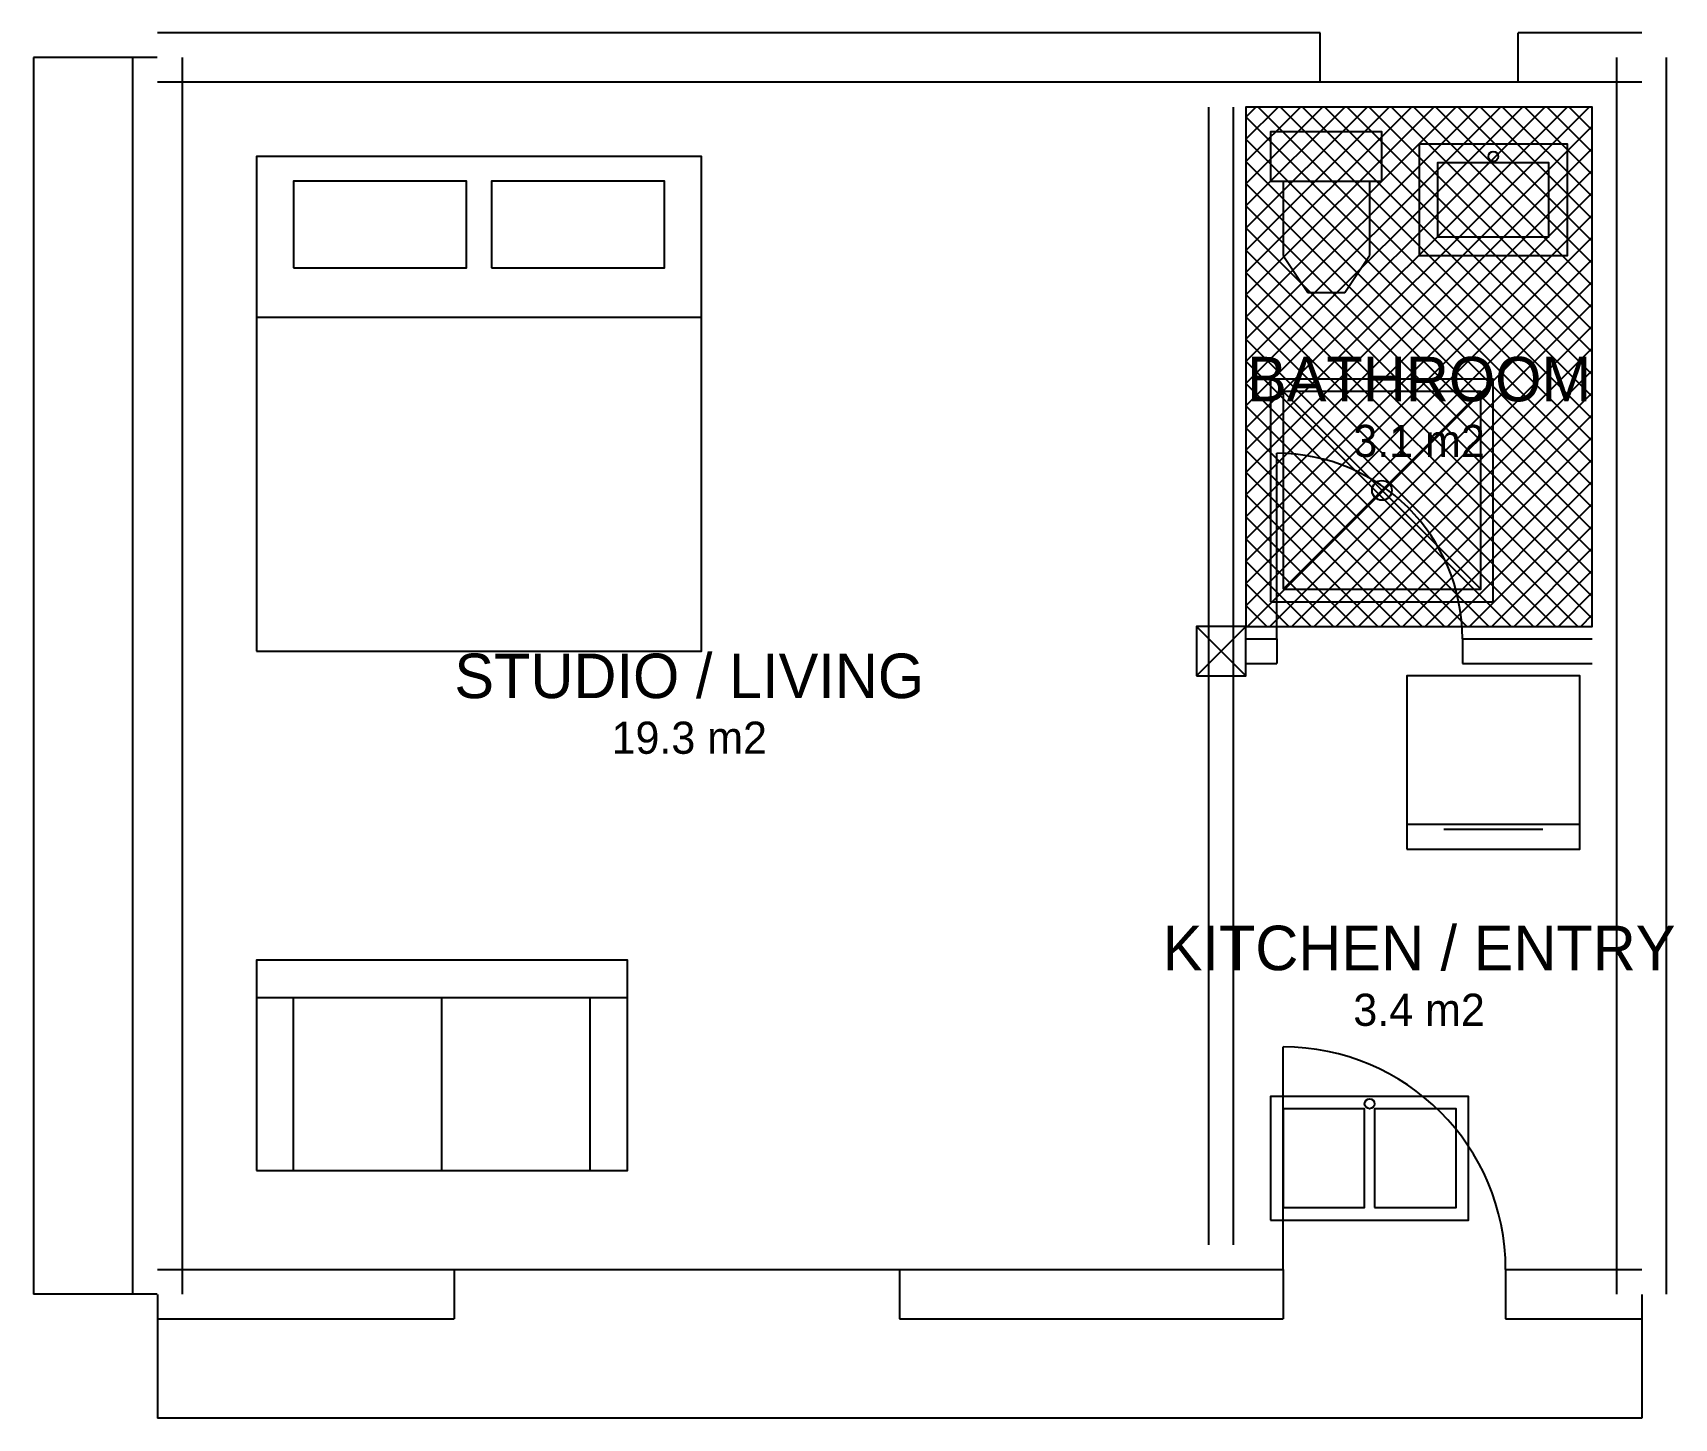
# Model space of a CAD drawing. Header units: millimetres. Extents: x -504 to 6131, y -501 to 5100.
import ezdxf
from ezdxf.enums import TextEntityAlignment as Align

# ---------------------------------------------------------------- set-up
doc = ezdxf.new("R2010")
doc.units = ezdxf.units.MM
for name, color, linetype in [('A-ANNO-DIMS', 6, 'Continuous'), ('A-ANNO-TEXT', 1, 'Continuous'), ('A-COLS', 4, 'Continuous'), ('A-DOOR', 2, 'Continuous'), ('A-FIXT', 8, 'Continuous'), ('A-FLOR-FIN', 8, 'Continuous'), ('A-FURN', 3, 'Continuous'), ('A-GLAZ', 5, 'Continuous'), ('A-WALL-EXTR', 4, 'Continuous'), ('A-WALL-INTR', 3, 'Continuous')]:
    doc.layers.add(name, color=color, linetype=linetype)
doc.dimstyles.new('ISO-25', dxfattribs={"dimtxt": 2.5, "dimasz": 2.5, "dimexe": 1.25, "dimexo": 0.625, "dimtad": 1, "dimdsep": 46, "dimtxsty": 'Standard', "dimcen": 2.5, "dimadec": 0, "dimazin": 0, "dimtfac": 1, "dimtdec": 4, "dimtmove": 0, "dimatfit": 3, "dimfxl": 1, "dimtzin": 0, "dimarcsym": 0})

# ---------------------------------------------------------------- blocks, each defined once
blk = doc.blocks.new('FURN_BED_DOUBLE')
at = {"layer": 'A-FURN'}
blk.add_line((0, 1350), (1800, 1350), dxfattribs=at)
for points in [[(0, 0), (1800, 0), (1800, 2000), (0, 2000)], [(150, 1550), (850, 1550), (850, 1900), (150, 1900)], [(950, 1550), (1650, 1550), (1650, 1900), (950, 1900)]]:
    blk.add_lwpolyline(points, close=True, dxfattribs=at)
blk = doc.blocks.new('FURN_SOFA_2SEAT')
at = {"layer": 'A-FURN'}
for p, q in [((0, 700), (1500, 700)), ((150, 0), (150, 700)), ((750, 0), (750, 700)), ((1350, 0), (1350, 700))]:
    blk.add_line(p, q, dxfattribs=at)
blk.add_lwpolyline([(0, 0), (1500, 0), (1500, 850), (0, 850)], close=True, dxfattribs=at)
blk = doc.blocks.new('FIXT_TOILET')
at = {"layer": 'A-FIXT'}
for p, q in [((50, 500), (50, 200)), ((400, 500), (400, 200)), ((50, 200), (150, 50)), ((300, 50), (400, 200)), ((150, 50), (300, 50))]:
    blk.add_line(p, q, dxfattribs=at)
blk.add_lwpolyline([(0, 500), (450, 500), (450, 700), (0, 700)], close=True, dxfattribs=at)
blk = doc.blocks.new('FIXT_WASHBASIN')
at = {"layer": 'A-FIXT'}
for points in [[(0, 0), (600, 0), (600, 450), (0, 450)], [(75, 75), (525, 75), (525, 375), (75, 375)]]:
    blk.add_lwpolyline(points, close=True, dxfattribs=at)
blk.add_circle((300, 400), 20, dxfattribs=at)
blk = doc.blocks.new('FIXT_SHOWER')
at = {"layer": 'A-FIXT'}
for p, q in [((50, 50), (850, 850)), ((50, 850), (850, 50))]:
    blk.add_line(p, q, dxfattribs=at)
for points in [[(0, 0), (900, 0), (900, 900), (0, 900)], [(50, 50), (850, 50), (850, 850), (50, 850)]]:
    blk.add_lwpolyline(points, close=True, dxfattribs=at)
blk.add_circle((450, 450), 40, dxfattribs=at)
blk = doc.blocks.new('FIXT_KITCHEN_SINK')
at = {"layer": 'A-FIXT'}
for points in [[(0, 0), (800, 0), (800, 500), (0, 500)], [(50, 50), (380, 50), (380, 450), (50, 450)], [(420, 50), (750, 50), (750, 450), (420, 450)]]:
    blk.add_lwpolyline(points, close=True, dxfattribs=at)
blk.add_circle((400, 470), 20, dxfattribs=at)
blk = doc.blocks.new('FIXT_REFRIGERATOR')
at = {"layer": 'A-FIXT'}
for p, q in [((0, 100), (700, 100)), ((150, 80), (550, 80))]:
    blk.add_line(p, q, dxfattribs=at)
blk.add_lwpolyline([(0, 0), (700, 0), (700, 700), (0, 700)], close=True, dxfattribs=at)
blk = doc.blocks.new('STRUC_COL_SQUARE')
at = {"layer": 'A-COLS'}
for p, q in [((0, 0), (200, 200)), ((0, 200), (200, 0))]:
    blk.add_line(p, q, dxfattribs=at)
blk.add_lwpolyline([(0, 0), (200, 0), (200, 200), (0, 200)], close=True, dxfattribs=at)
blk = doc.blocks.new('*D1')
at = {"layer": 'A-ANNO-DIMS', "color": 0}
for p, q in [((0, -0.6), (0, -501.2)), ((6000, -0.6), (6000, -501.2)), ((0, -500), (6000, -500))]:
    blk.add_line(p, q, dxfattribs=at)
for points in [[(0, -500), (2.5, -500.4), (2.5, -499.6)], [(6000, -500), (5997.5, -499.6), (5997.5, -500.4)]]:
    blk.add_solid(points, dxfattribs=at)
at = {"layer": 'A-ANNO-DIMS', "color": 0, "insert": (3000, -498.1), "char_height": 2.5, "attachment_point": 5}
blk.add_mtext('6000', dxfattribs=at)
blk = doc.blocks.new('*D2')
at = {"layer": 'A-ANNO-DIMS', "color": 0}
for p, q in [((-0.6, 5000), (-501.3, 5000)), ((-500, 0), (-500, 5000)), ((-0.6, 0), (-501.3, 0))]:
    blk.add_line(p, q, dxfattribs=at)
for points in [[(-500, 5000), (-500.4, 4997.5), (-499.6, 4997.5)], [(-500, 0), (-499.6, 2.5), (-500.4, 2.5)]]:
    blk.add_solid(points, dxfattribs=at)
at = {"layer": 'A-ANNO-DIMS', "color": 0, "insert": (-501.9, 2500), "char_height": 2.5, "attachment_point": 5, "rotation": 90}
blk.add_mtext('5000', dxfattribs=at)

msp = doc.modelspace()

# ---------------------------------------------------------------- hatches: boundary and pattern name
at = {"layer": 'A-FLOR-FIN'}
h = msp.add_hatch(dxfattribs=at)
h.set_pattern_fill('ANSI37', color=256, scale=20, style=0)
h.paths.add_polyline_path([(4400, 2700), (5800, 2700), (5800, 4800), (4400, 4800)])

# ---------------------------------------------------------------- linework, layer by layer
at = {"layer": 'A-DOOR'}
for p, q in [((4525, 2650), (4525, 3400)), ((4550, 100), (4550, 1000))]:
    msp.add_line(p, q, dxfattribs=at)
for centre, radius in [((4525, 2650), 750), ((4550, 100), 900)]:
    msp.add_arc(centre, radius, 0, 90, dxfattribs=at)
at = {"layer": 'A-FLOR-FIN'}
msp.add_lwpolyline([(4400, 2700), (5800, 2700), (5800, 4800), (4400, 4800)], close=True, dxfattribs=at)
at = {"layer": 'A-GLAZ'}
for p, q in [((5500, 4900), (4700, 4900)), ((1200, 100), (3000, 100))]:
    msp.add_line(p, q, dxfattribs=at)
at = {"layer": 'A-WALL-EXTR'}
for p, q in [((4700, 5100), (0, 5100)), ((4700, 4900), (4700, 5100)), ((6000, 5100), (5500, 5100)), ((5500, 4900), (5500, 5100)), ((-100, 5000), (-100, 0)), ((100, 5000), (100, 0)), ((5900, 0), (5900, 5000)), ((6100, 0), (6100, 5000)), ((4700, 4900), (0, 4900)), ((6000, 4900), (5500, 4900)), ((0, 100), (1200, 100)), ((1200, 100), (1200, -100)), ((3000, 100), (3000, -100)), ((3000, 100), (4550, 100)), ((4550, 100), (4550, -100)), ((5450, 100), (5450, -100)), ((5450, 100), (6000, 100)), ((0, -100), (1200, -100)), ((3000, -100), (4550, -100)), ((5450, -100), (6000, -100))]:
    msp.add_line(p, q, dxfattribs=at)
at = {"layer": 'A-WALL-INTR'}
for p, q in [((4250, 200), (4250, 4800)), ((4350, 200), (4350, 4800)), ((4400, 2650), (4525, 2650)), ((4525, 2650), (4525, 2550)), ((5275, 2650), (5275, 2550)), ((5275, 2650), (5800, 2650)), ((4400, 2550), (4525, 2550)), ((5275, 2550), (5800, 2550))]:
    msp.add_line(p, q, dxfattribs=at)

# ---------------------------------------------------------------- block references
at = {"layer": 'A-COLS'}
msp.add_blockref('STRUC_COL_SQUARE', (4200, 2500), dxfattribs=at)
at = {"layer": 'A-FIXT'}
for name, p in [('FIXT_TOILET', (4500, 4000)), ('FIXT_WASHBASIN', (5100, 4200)), ('FIXT_SHOWER', (4500, 2800)), ('FIXT_REFRIGERATOR', (5050, 1800)), ('FIXT_KITCHEN_SINK', (4500, 300))]:
    msp.add_blockref(name, p, dxfattribs=at)
at = {"layer": 'A-FURN'}
for name, p in [('FURN_BED_DOUBLE', (400, 2600)), ('FURN_SOFA_2SEAT', (400, 500))]:
    msp.add_blockref(name, p, dxfattribs=at)

# ---------------------------------------------------------------- texts
at = {"layer": 'A-ANNO-TEXT'}
for s, height, p in [('BATHROOM', 180, (5100, 3700)), ('3.1 m2', 130, (5100, 3450)), ('STUDIO / LIVING', 180, (2150, 2500)), ('19.3 m2', 130, (2150, 2250)), ('KITCHEN / ENTRY', 180, (5100, 1400)), ('3.4 m2', 130, (5100, 1150))]:
    msp.add_text(s, height=height, dxfattribs=at).set_placement(p, align=Align.MIDDLE_CENTER)

# ---------------------------------------------------------------- dimensions: what is measured, and where the dimension line sits
at = {"layer": 'A-ANNO-DIMS'}
dim = msp.add_linear_dim(base=(-500, 2500), p1=(0, 0), p2=(0, 5000), angle=90, text='5000', dimstyle='ISO-25', dxfattribs=at)
dim.commit()
dim.dimension.update_dxf_attribs({"geometry": '*D2', "text_midpoint": (-501.875, 2500)})
dim = msp.add_linear_dim(base=(3000, -500), p1=(0, 0), p2=(6000, 0), text='6000', dimstyle='ISO-25', dxfattribs=at)
dim.commit()
dim.dimension.update_dxf_attribs({"geometry": '*D1', "text_midpoint": (3000, -498.125)})

doc.saveas('drawing.dxf')
